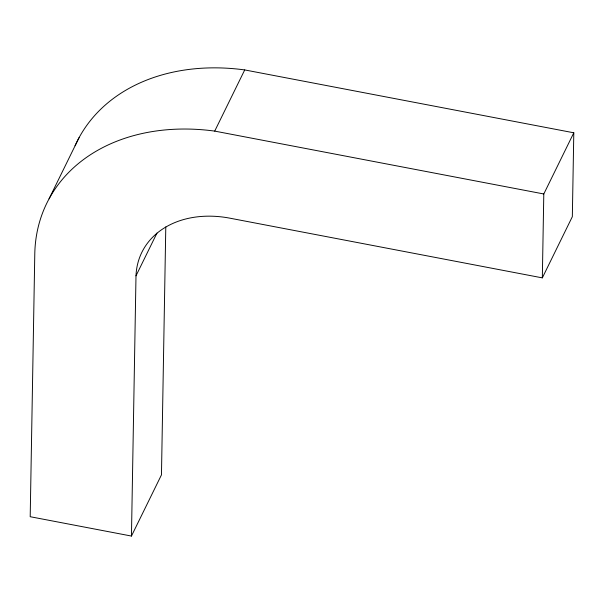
<?xml version="1.0" encoding="UTF-8"?>
<svg xmlns="http://www.w3.org/2000/svg" width="604" height="604" viewBox="0 0 604 604"><rect width="100%" height="100%" fill="white"/><g stroke="black" fill="none" stroke-linecap="round" stroke-linejoin="round"><path stroke-width="0.91" d="M135.998 275.824A96.557 73.771 26.1 0 1 229.867 218.172L542.332 277.87L572.335 216.685L573.8 132.797L244.726 69.928L214.714 131.106A197.81 151.128 26.1 0 0 34.783 254.035L30.2 516.714L131.453 536.058L135.998 275.824L156.957 233.084M165.79 226.9L161.464 474.872L131.453 536.058M542.332 277.87L543.796 193.975L573.8 132.797M49.06 198.837L79.071 137.652M214.714 131.106L543.796 193.975M75.07 145.745A197.81 151.128 26.1 0 1 244.726 69.928"/></g></svg>
